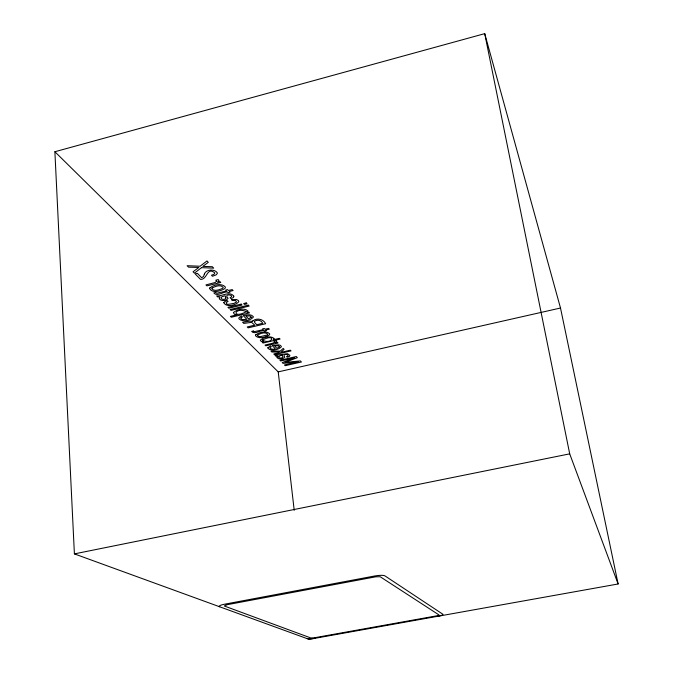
<?xml version="1.0" encoding="UTF-8"?>
<svg xmlns="http://www.w3.org/2000/svg" width="673" height="673" viewBox="0 0 673 673"><rect width="100%" height="100%" fill="white"/><g stroke="black" fill="none" stroke-linecap="round" stroke-linejoin="round"><path stroke-width="1.01" d="M54.883 151.736L484.72 33.65L560.508 308.024L618.117 583.979L309.126 639.35L74.4 553.887L54.883 151.736L278.218 371.883L294.21 510.302M278.218 371.883L560.508 308.024M74.4 553.887L569.703 453.854L618.117 583.979M484.72 33.65L569.703 453.854M219.802 606.827A8.455 1.59 -6.7 0 1 224.521 604.211L374.499 576.021A8.589 1.691 -8 0 1 384.889 575.844L442.859 614.239A6.957 1.11 -8.5 0 1 437.509 616.342M315.553 638.197A6.839 1.06 -7.6 0 1 307.073 638.601M225.943 297.979C225.598 299.838 221.888 299.889 221.055 298.257L221.669 296.818L225.127 295.75L225.943 297.979M273.995 338.41L273.196 339.781L279.379 338.342L280.086 339.091L263.042 343.045L262.352 342.338L263.934 341.977L261.292 341.539L260.325 340.159C263.564 337.198 270.344 335.398 273.995 338.41M257.507 335.213L258.163 336.273L260.098 336.685L266.988 335.078A3.062 1.228 -6 0 0 267.694 334.044C265.011 331.638 260.106 333.429 257.507 335.213M262.344 340.101C272.287 345.426 277.032 332.605 262.344 340.101M267.896 347.714L267.879 348.278C271.278 351.55 278.42 349.943 281.449 346.78L280.515 345.4L278.546 344.82L272.17 345.501L275.299 348.74C273.675 350.204 267.097 348.463 271.312 346.671L270.596 345.939L267.896 347.714M278.698 356.74L278.916 357.582C280.33 358.692 284.3 357.809 282.357 355.588L282.424 355.167L279.968 355.773L278.698 356.74M277.091 357.111L277.066 357.641C278.782 359.777 283.215 359.197 284.755 357.111C282.239 354.604 286.269 353.594 287.859 355.125L288.002 355.891L286.521 356.597L287.161 357.262L289.44 356.387L289.903 355.378L287.573 353.678L275.097 355.386L275.88 356.202L277.873 356.16L277.091 357.111M223.831 302.732C226.229 307.628 235.929 305.365 238.814 301.681L238.385 300.587L236.635 299.544L231.386 299.578L232.244 300.469L235.634 300.57L236.543 301.941L234.095 303.355L228.61 304.331A2.97 1.27 -5.1 0 1 226.608 303.91L226.17 302.488L228.08 301.47L227.213 300.579L225.161 301.403A4.947 2.12 -5 0 0 223.831 302.732M233.825 296.17L233.43 297.458L232 298.206L230.898 298.534L230.073 297.668C236.173 295.161 222.536 292.797 228.097 298.29C226.582 301.05 221.123 301.42 219.238 298.804L219.978 296.936L217.665 296.944L216.647 295.884C221.93 296.608 229.51 290.627 233.825 296.17M233.396 312.583L234.423 314.249L237.098 314.787L230.427 316.369L231.276 317.227L249.498 312.903L248.699 312.053L246.957 312.474L247.9 310.96C244.223 307.452 236.787 309.513 233.396 312.583M254.419 321.416L254.722 322.603L256.741 324.714L262.748 323.301C261.267 320.028 257.044 319.33 254.419 321.416M246.057 311.473L245.956 311.919C231.226 319.372 234.313 306.585 246.057 311.473M204.314 274.214L203.54 276.435L201.69 277.756L197.399 273.356L195.153 273.911L200.562 279.421C207.52 279.665 206.813 266.315 214.838 272.935L214.014 274.323L211.499 275.232L212.475 276.258L216.117 274.887L217.32 273.474L217.228 272.7C214.409 268.729 205.82 269.276 204.314 274.214M216.546 281.213L215.217 282.509L205.938 284.898L206.897 285.874L220.761 282.483L219.878 281.55L217.472 282.138L218.944 280.49L218.304 279.573L215.823 280.178L216.546 281.213M209.816 287.935L209.606 288.574C212.424 293.613 220.576 291.115 224.622 288.709A6.133 2.7 -4.7 0 0 225.236 286.858C221.299 282.862 213.778 284.805 209.816 287.935M240.926 317.934L241.119 318.926L242.625 319.625L246.848 319.305L243.264 315.595C246.385 314.981 250.92 313.685 253.284 316.596L253.351 317.134C250.28 320.777 242.389 322.367 238.814 318.708L239.184 317.437L241.599 316.074L242.415 316.916L240.926 317.934M251.298 317.16L248.556 318.867L245.855 316.058L249.994 315.948L251.298 317.16M274.534 342.035L273.272 343.07L265.036 345.072L265.768 345.821L278.067 342.978L277.385 342.263L275.257 342.75L276.679 341.438L276.208 340.723L274.012 341.236L274.534 342.035M255.757 334.809L255.605 335.894C259.071 339.259 265.145 337.207 268.939 335.28A5.527 2.221 -6 0 0 269.621 333.741C265.986 330.35 259.467 332.311 255.757 334.809M279.547 346.822L276.906 348.345L274.542 345.888L278.395 345.762L279.547 346.822M252.838 320.861L252.51 321.433L249.776 321.147L242.642 322.266L243.744 323.393L251.643 322.359L254.756 325.177L247.235 326.952L248.118 327.852L265.658 323.73C263.286 318.901 256.918 317.715 252.838 320.861M212.079 288.027L211.844 288.894C214.502 291.788 219.381 289.701 222.418 288.439A3.399 1.497 -4.7 0 0 223.1 287.194C220.256 284.284 215.133 286.437 212.079 288.027M279.295 351.987L278.328 352.955L273.793 353.998L274.475 354.688L291.039 350.885L290.383 350.187L280.742 352.4L284.099 349.346L283.207 348.404L280.254 351.121L270.958 351.104L271.875 352.038L279.295 351.987M201.479 267.661L194.404 273.154L193.058 271.783L198.813 267.45L188.507 267.156L187.094 265.709L200.1 266.23L206.981 260.947L208.285 262.344L202.809 266.39L212.365 266.71L213.711 268.148L201.479 267.661M226.296 604.867L224.26 605.986L310.758 637.937L314.4 637.768L436.71 615.837L439.006 614.937L380.178 576.736L375.727 576.811L226.296 604.867M294.429 357.843L282.248 362.604L282.997 363.361L298.223 361.872L284.561 364.951L285.268 365.675L301.428 362.007L300.402 360.913L285.125 362.402L297.348 357.641L296.313 356.53L279.951 360.265L280.675 360.997L294.429 357.843M215.629 292.486L213.821 292.923C217 297.045 223.486 291.443 227.39 291.922L228.113 292.679L229.989 292.225L229.266 291.468L233.085 290.543L232.185 289.583L228.357 290.509L227.499 289.6L225.623 290.063L226.481 290.963L216.916 293.218L215.629 292.486M241.195 304.129L227.945 307.309L228.828 308.209L242.053 305.046L241.195 304.129M246.217 302.926L243.668 303.54L244.526 304.448L247.067 303.843L246.217 302.926M248.32 305.189L230.132 309.53L230.999 310.413L249.153 306.08L248.32 305.189M253.309 331.032L251.635 331.427C254.587 335.011 260.493 329.938 264.068 330.443L264.682 331.082L266.415 330.679L265.81 330.031L269.343 329.206L268.577 328.39L265.036 329.223L264.312 328.458L262.563 328.861L263.294 329.627L254.436 331.646L253.309 331.032"/></g></svg>
